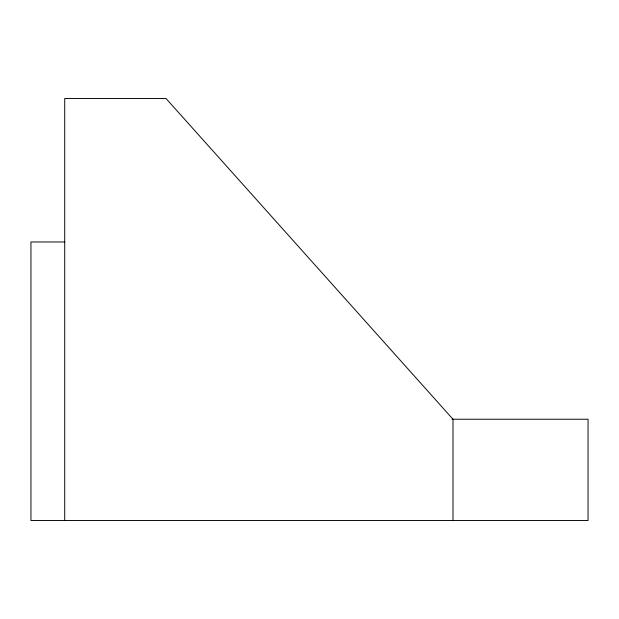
<?xml version="1.0" encoding="UTF-8"?>
<svg xmlns="http://www.w3.org/2000/svg" width="619" height="619" viewBox="0 0 619 619"><rect width="100%" height="100%" fill="white"/><g stroke="black" fill="none" stroke-linecap="round" stroke-linejoin="round"><path stroke-width="0.93" d="M64.716 241.975L30.95 241.975L30.95 520.525L588.05 520.525L588.05 419.233L452.118 419.233M452.992 520.525L452.992 419.233L166.008 98.475L64.716 98.475L64.716 520.525"/></g></svg>
